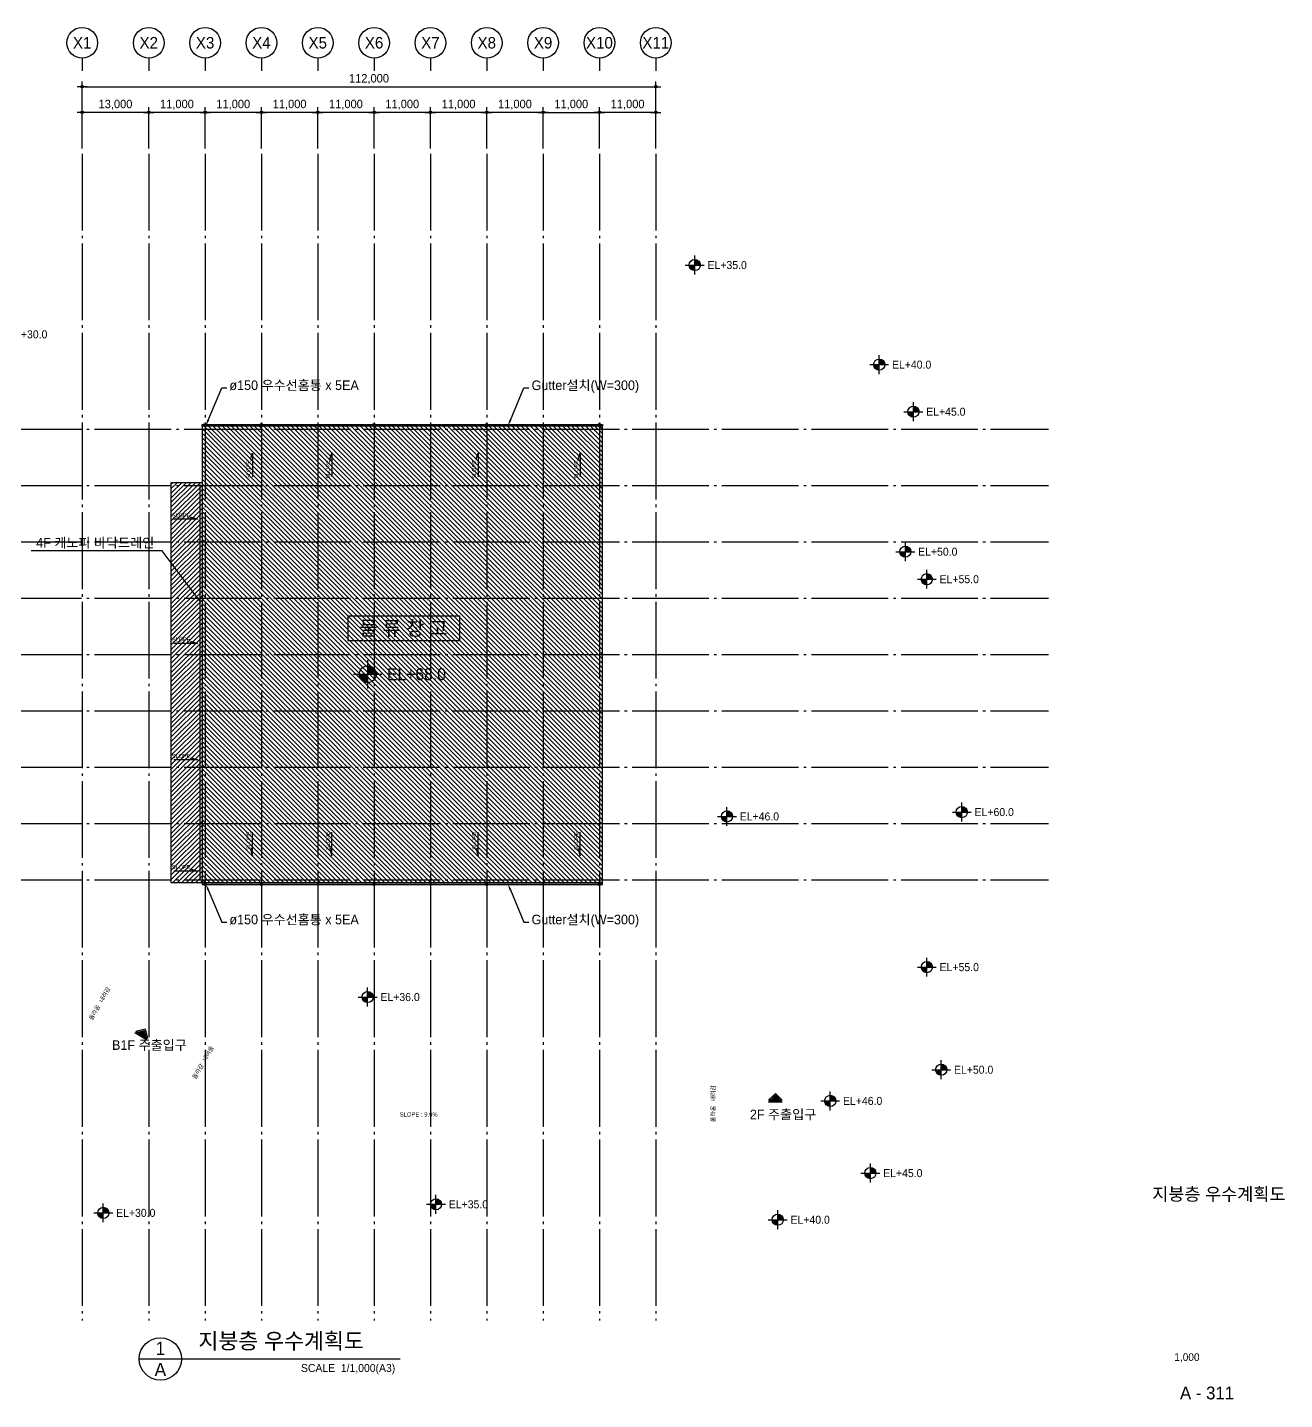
# Model space of a CAD drawing. Header units: millimetres. Extents: x 252222657 to 254795153, y 504225591 to 504550014.
# Drawn here: x 254549682 to 254795153, y 504282078 to 504550014 of the extents above; entities that cross this region are included whole.
import ezdxf
from ezdxf.enums import TextEntityAlignment as Align

# ---------------------------------------------------------------- set-up
doc = ezdxf.new("R2010")
doc.units = ezdxf.units.MM
for name, pattern in [('CEN', [35, 30, -2, 1, -2]), ('DASH', [0.75, 0.5, -0.25]), ('HID', [2.3, 1.5, -0.8]), ('xr-plan-대풍(130620)$0$CEN', [62, 60, -1, 0, -1])]:
    doc.linetypes.add(name, pattern=pattern)
for name, color, linetype in [('0-치수', 2, 'Continuous'), ('2', 4, 'Continuous'), ('4A.TEC CEN', 1, 'CEN'), ('4A.TEC DIM', 7, 'Continuous'), ('4A.TEC FORM-TEXT', 3, 'Continuous'), ('4A.TEC TEXT', 7, 'Continuous'), ('4A.TEC TEXT 1', 3, 'Continuous'), ('4A.TEC TEXT 2', 3, 'Continuous'), ('4A.TEC 심볼', 7, 'Continuous'), ('xr-plan-대풍(130620)$0$CEN', 1, 'xr-plan-대풍(130620)$0$CEN'), ('㈜SE&C TEXT 1', 3, 'Continuous'), ('㈜SE&C 심볼', 7, 'Continuous'), ('사이포닉0', 3, 'Continuous'), ('우수면적', 1, 'Continuous')]:
    doc.layers.add(name, color=color, linetype=linetype)
doc.styles.add('GHS', font='malgun.ttf')
doc.styles.add('SAMOO', font='')
doc.styles.add('나눔고딕', font='')
doc.styles.add('돋움', font='')
doc.styles.add('돋음체', font='')
doc.styles.add('울릉도L', font='')
doc.styles.get('SAMOO').set_extended_font_data('Dotum')
doc.styles.get('나눔고딕').set_extended_font_data('Dotum')
doc.styles.get('돋움').set_extended_font_data('Dotum')
doc.styles.get('돋음체').set_extended_font_data('Dotum')
doc.styles.get('울릉도L').set_extended_font_data('Dotum')
doc.dimstyles.new('DIM_600(외부치수)', dxfattribs={"dimscale": 400, "dimtxt": 3.3, "dimasz": 1, "dimexe": 2, "dimexo": 2, "dimgap": 1, "dimtad": 1, "dimdec": 0, "dimdsep": 46, "dimlunit": 6, "dimtxsty": '나눔고딕', "dimblk1": 'DIMDOT', "dimblk2": 'DIMDOT', "dimsah": 1, "dimcen": 2.5, "dimdle": 1.5, "dimclrd": 8, "dimclre": 8, "dimclrt": 3, "dimadec": 0, "dimazin": 0, "dimtfac": 1, "dimtdec": 0, "dimtix": 1, "dimtmove": 2, "dimatfit": 3, "dimldrblk": 'DIMDOT', "dimfxl": 1, "dimtvp": 1, "dimtolj": 1, "dimtzin": 0, "dimarcsym": 0})

# ---------------------------------------------------------------- blocks, each defined once
blk = doc.blocks.new('DIMDOT')
at = {"color": 0}
blk.add_line((-2, 0), (2, 0), dxfattribs=at)
for radius in [0.5, 0.25]:
    blk.add_circle((0, 0), radius, dxfattribs=at)
blk = doc.blocks.new('*D140')
at = {"layer": '4A.TEC DIM', "color": 8, "lineweight": -2}
for p, q in [((169308, -38163), (169308, -25069)), ((169808, -26069), (280808, -26069)), ((281308, -38163), (281308, -25069))]:
    blk.add_line(p, q, dxfattribs=at)
at = {"layer": 'Defpoints', "color": 0}
for p in [(281308, -26069), (169308, -39163), (281308, -39163)]:
    blk.add_point(p, dxfattribs=at)
at = {"layer": '4A.TEC DIM', "color": 8, "lineweight": -2, "xscale": 500, "yscale": 500, "zscale": 500, "rotation": 180}
blk.add_blockref('DIMDOT', (169308, -26069), dxfattribs=at)
at = {"layer": '4A.TEC DIM', "color": 8, "lineweight": -2, "xscale": 500, "yscale": 500, "zscale": 500}
blk.add_blockref('DIMDOT', (281308, -26069), dxfattribs=at)
at = {"layer": '4A.TEC DIM', "color": 3, "insert": (225308, -24584), "char_height": 1650, "attachment_point": 5, "style": '나눔고딕'}
blk.add_mtext('\\A1;112,000', dxfattribs=at)
blk = doc.blocks.new('ccs122')
at = {"layer": '4A.TEC 심볼'}
blk.add_line((0, 8), (0, 3), dxfattribs=at)
blk.add_circle((0, 14), 6, dxfattribs=at)
at = {"layer": '4A.TEC TEXT 2', "color": 3, "style": 'GHS'}
blk.add_attdef('NO', text='', height=4.5, dxfattribs=at).set_placement((-0.01, 14.02), align=Align.MIDDLE_CENTER)
blk = doc.blocks.new('*D150')
at = {"layer": '4A.TEC DIM', "color": 8, "lineweight": -2}
for p, q in [((169308, -38163), (169308, -30082)), ((181808, -31082), (169808, -31082)), ((182308, -38163), (182308, -30082))]:
    blk.add_line(p, q, dxfattribs=at)
at = {"layer": 'Defpoints', "color": 0}
for p in [(169308, -31082), (169308, -39163), (182308, -39163)]:
    blk.add_point(p, dxfattribs=at)
at = {"layer": '4A.TEC DIM', "color": 8, "lineweight": -2, "xscale": 500, "yscale": 500, "zscale": 500, "rotation": 180}
blk.add_blockref('DIMDOT', (169308, -31082), dxfattribs=at)
at = {"layer": '4A.TEC DIM', "color": 8, "lineweight": -2, "xscale": 500, "yscale": 500, "zscale": 500}
blk.add_blockref('DIMDOT', (182308, -31082), dxfattribs=at)
at = {"layer": '4A.TEC DIM', "color": 3, "insert": (175808, -29597), "char_height": 1650, "attachment_point": 5, "style": '나눔고딕'}
blk.add_mtext('\\A1;13,000', dxfattribs=at)
blk = doc.blocks.new('*D151')
at = {"layer": '4A.TEC DIM', "color": 8, "lineweight": -2}
for p, q in [((182308, -38163), (182308, -30082)), ((192808, -31082), (182808, -31082)), ((193308, -38163), (193308, -30082))]:
    blk.add_line(p, q, dxfattribs=at)
at = {"layer": 'Defpoints', "color": 0}
for p in [(182308, -31082), (182308, -39163), (193308, -39163)]:
    blk.add_point(p, dxfattribs=at)
at = {"layer": '4A.TEC DIM', "color": 8, "lineweight": -2, "xscale": 500, "yscale": 500, "zscale": 500, "rotation": 180}
blk.add_blockref('DIMDOT', (182308, -31082), dxfattribs=at)
at = {"layer": '4A.TEC DIM', "color": 8, "lineweight": -2, "xscale": 500, "yscale": 500, "zscale": 500}
blk.add_blockref('DIMDOT', (193308, -31082), dxfattribs=at)
at = {"layer": '4A.TEC DIM', "color": 3, "insert": (187808, -29597), "char_height": 1650, "attachment_point": 5, "style": '나눔고딕'}
blk.add_mtext('\\A1;11,000', dxfattribs=at)
blk = doc.blocks.new('*D152')
at = {"layer": '4A.TEC DIM', "color": 8, "lineweight": -2}
for p, q in [((193308, -38163), (193308, -30082)), ((203808, -31082), (193808, -31082)), ((204308, -38163), (204308, -30082))]:
    blk.add_line(p, q, dxfattribs=at)
at = {"layer": 'Defpoints', "color": 0}
for p in [(193308, -31082), (193308, -39163), (204308, -39163)]:
    blk.add_point(p, dxfattribs=at)
at = {"layer": '4A.TEC DIM', "color": 8, "lineweight": -2, "xscale": 500, "yscale": 500, "zscale": 500, "rotation": 180}
blk.add_blockref('DIMDOT', (193308, -31082), dxfattribs=at)
at = {"layer": '4A.TEC DIM', "color": 8, "lineweight": -2, "xscale": 500, "yscale": 500, "zscale": 500}
blk.add_blockref('DIMDOT', (204308, -31082), dxfattribs=at)
at = {"layer": '4A.TEC DIM', "color": 3, "insert": (198808, -29597), "char_height": 1650, "attachment_point": 5, "style": '나눔고딕'}
blk.add_mtext('\\A1;11,000', dxfattribs=at)
blk = doc.blocks.new('*D153')
at = {"layer": '4A.TEC DIM', "color": 8, "lineweight": -2}
for p, q in [((204308, -38163), (204308, -30082)), ((214808, -31082), (204808, -31082)), ((215308, -38163), (215308, -30082))]:
    blk.add_line(p, q, dxfattribs=at)
at = {"layer": 'Defpoints', "color": 0}
for p in [(204308, -31082), (204308, -39163), (215308, -39163)]:
    blk.add_point(p, dxfattribs=at)
at = {"layer": '4A.TEC DIM', "color": 8, "lineweight": -2, "xscale": 500, "yscale": 500, "zscale": 500, "rotation": 180}
blk.add_blockref('DIMDOT', (204308, -31082), dxfattribs=at)
at = {"layer": '4A.TEC DIM', "color": 8, "lineweight": -2, "xscale": 500, "yscale": 500, "zscale": 500}
blk.add_blockref('DIMDOT', (215308, -31082), dxfattribs=at)
at = {"layer": '4A.TEC DIM', "color": 3, "insert": (209808, -29597), "char_height": 1650, "attachment_point": 5, "style": '나눔고딕'}
blk.add_mtext('\\A1;11,000', dxfattribs=at)
blk = doc.blocks.new('*D154')
at = {"layer": '4A.TEC DIM', "color": 8, "lineweight": -2}
for p, q in [((215308, -38163), (215308, -30082)), ((225808, -31082), (215808, -31082)), ((226308, -38163), (226308, -30082))]:
    blk.add_line(p, q, dxfattribs=at)
at = {"layer": 'Defpoints', "color": 0}
for p in [(215308, -31082), (215308, -39163), (226308, -39163)]:
    blk.add_point(p, dxfattribs=at)
at = {"layer": '4A.TEC DIM', "color": 8, "lineweight": -2, "xscale": 500, "yscale": 500, "zscale": 500, "rotation": 180}
blk.add_blockref('DIMDOT', (215308, -31082), dxfattribs=at)
at = {"layer": '4A.TEC DIM', "color": 8, "lineweight": -2, "xscale": 500, "yscale": 500, "zscale": 500}
blk.add_blockref('DIMDOT', (226308, -31082), dxfattribs=at)
at = {"layer": '4A.TEC DIM', "color": 3, "insert": (220808, -29597), "char_height": 1650, "attachment_point": 5, "style": '나눔고딕'}
blk.add_mtext('\\A1;11,000', dxfattribs=at)
blk = doc.blocks.new('*D155')
at = {"layer": '4A.TEC DIM', "color": 8, "lineweight": -2}
for p, q in [((226308, -38163), (226308, -30082)), ((236808, -31082), (226808, -31082)), ((237308, -38163), (237308, -30082))]:
    blk.add_line(p, q, dxfattribs=at)
at = {"layer": 'Defpoints', "color": 0}
for p in [(226308, -31082), (226308, -39163), (237308, -39163)]:
    blk.add_point(p, dxfattribs=at)
at = {"layer": '4A.TEC DIM', "color": 8, "lineweight": -2, "xscale": 500, "yscale": 500, "zscale": 500, "rotation": 180}
blk.add_blockref('DIMDOT', (226308, -31082), dxfattribs=at)
at = {"layer": '4A.TEC DIM', "color": 8, "lineweight": -2, "xscale": 500, "yscale": 500, "zscale": 500}
blk.add_blockref('DIMDOT', (237308, -31082), dxfattribs=at)
at = {"layer": '4A.TEC DIM', "color": 3, "insert": (231808, -29597), "char_height": 1650, "attachment_point": 5, "style": '나눔고딕'}
blk.add_mtext('\\A1;11,000', dxfattribs=at)
blk = doc.blocks.new('*D156')
at = {"layer": '4A.TEC DIM', "color": 8, "lineweight": -2}
for p, q in [((237308, -38163), (237308, -30082)), ((247808, -31082), (237808, -31082)), ((248308, -38163), (248308, -30082))]:
    blk.add_line(p, q, dxfattribs=at)
at = {"layer": 'Defpoints', "color": 0}
for p in [(237308, -31082), (237308, -39163), (248308, -39163)]:
    blk.add_point(p, dxfattribs=at)
at = {"layer": '4A.TEC DIM', "color": 8, "lineweight": -2, "xscale": 500, "yscale": 500, "zscale": 500, "rotation": 180}
blk.add_blockref('DIMDOT', (237308, -31082), dxfattribs=at)
at = {"layer": '4A.TEC DIM', "color": 8, "lineweight": -2, "xscale": 500, "yscale": 500, "zscale": 500}
blk.add_blockref('DIMDOT', (248308, -31082), dxfattribs=at)
at = {"layer": '4A.TEC DIM', "color": 3, "insert": (242808, -29597), "char_height": 1650, "attachment_point": 5, "style": '나눔고딕'}
blk.add_mtext('\\A1;11,000', dxfattribs=at)
blk = doc.blocks.new('*D157')
at = {"layer": '4A.TEC DIM', "color": 8, "lineweight": -2}
for p, q in [((248308, -38163), (248308, -30082)), ((258808, -31082), (248808, -31082)), ((259308, -38163), (259308, -30082))]:
    blk.add_line(p, q, dxfattribs=at)
at = {"layer": 'Defpoints', "color": 0}
for p in [(248308, -31082), (248308, -39163), (259308, -39163)]:
    blk.add_point(p, dxfattribs=at)
at = {"layer": '4A.TEC DIM', "color": 8, "lineweight": -2, "xscale": 500, "yscale": 500, "zscale": 500, "rotation": 180}
blk.add_blockref('DIMDOT', (248308, -31082), dxfattribs=at)
at = {"layer": '4A.TEC DIM', "color": 8, "lineweight": -2, "xscale": 500, "yscale": 500, "zscale": 500}
blk.add_blockref('DIMDOT', (259308, -31082), dxfattribs=at)
at = {"layer": '4A.TEC DIM', "color": 3, "insert": (253808, -29597), "char_height": 1650, "attachment_point": 5, "style": '나눔고딕'}
blk.add_mtext('\\A1;11,000', dxfattribs=at)
blk = doc.blocks.new('*D158')
at = {"layer": '4A.TEC DIM', "color": 8, "lineweight": -2}
for p, q in [((270308, -38163), (270308, -30082)), ((280808, -31082), (270808, -31082)), ((281308, -38163), (281308, -30082))]:
    blk.add_line(p, q, dxfattribs=at)
at = {"layer": 'Defpoints', "color": 0}
for p in [(270308, -31082), (270308, -39163), (281308, -39163)]:
    blk.add_point(p, dxfattribs=at)
at = {"layer": '4A.TEC DIM', "color": 8, "lineweight": -2, "xscale": 500, "yscale": 500, "zscale": 500, "rotation": 180}
blk.add_blockref('DIMDOT', (270308, -31082), dxfattribs=at)
at = {"layer": '4A.TEC DIM', "color": 8, "lineweight": -2, "xscale": 500, "yscale": 500, "zscale": 500}
blk.add_blockref('DIMDOT', (281308, -31082), dxfattribs=at)
at = {"layer": '4A.TEC DIM', "color": 3, "insert": (275808, -29597), "char_height": 1650, "attachment_point": 5, "style": '나눔고딕'}
blk.add_mtext('\\A1;11,000', dxfattribs=at)
blk = doc.blocks.new('*D149')
at = {"layer": '4A.TEC DIM', "color": 8, "lineweight": -2}
for p, q in [((259308, -38163), (259308, -30082)), ((259808, -31082), (269808, -31082)), ((270308, -38163), (270308, -30082))]:
    blk.add_line(p, q, dxfattribs=at)
at = {"layer": 'Defpoints', "color": 0}
for p in [(270308, -31082), (259308, -39163), (270308, -39163)]:
    blk.add_point(p, dxfattribs=at)
at = {"layer": '4A.TEC DIM', "color": 8, "lineweight": -2, "xscale": 500, "yscale": 500, "zscale": 500, "rotation": 180}
blk.add_blockref('DIMDOT', (259308, -31082), dxfattribs=at)
at = {"layer": '4A.TEC DIM', "color": 8, "lineweight": -2, "xscale": 500, "yscale": 500, "zscale": 500}
blk.add_blockref('DIMDOT', (270308, -31082), dxfattribs=at)
at = {"layer": '4A.TEC DIM', "color": 3, "insert": (264808, -29597), "char_height": 1650, "attachment_point": 5, "style": '나눔고딕'}
blk.add_mtext('\\A1;11,000', dxfattribs=at)
blk = doc.blocks.new('FL-LEVEL1')
at = {"layer": '4A.TEC 심볼', "linetype": 'ByBlock'}
h = blk.add_hatch(color=256, dxfattribs=at)
h.paths.add_polyline_path([(295, 175), (295, 0), (470, 0, 0.414214)])
h.paths.add_polyline_path([(295, 0), (120, 0, 0.414214), (295, -175)])
for p, q in [((295, -295), (295, 295)), ((0, 0), (590, 0))]:
    blk.add_line(p, q, dxfattribs=at)
blk.add_circle((295, 0), 175, dxfattribs=at)
at = {"layer": '4A.TEC TEXT 2', "color": 3, "linetype": 'ByBlock', "style": 'SAMOO'}
blk.add_attdef('FL', text='', height=250, dxfattribs=at).set_placement((695, 0), align=Align.MIDDLE_LEFT)
blk = doc.blocks.new('dwg9CDF')
at = {"layer": '4A.TEC 심볼', "color": 3, "linetype": 'ByBlock'}
ref = blk.add_blockref('FL-LEVEL1', (287075, -60898, 36666), dxfattribs=dict(at, xscale=6.250000000000405, yscale=6.250000000000405, zscale=6.250000000000405))
ref.add_attrib('FL', 'EL+35.0', dxfattribs={"layer": '4A.TEC TEXT 1', "color": 3, "linetype": 'ByBlock', "height": 1562.5, "style": 'SAMOO'}).set_placement((291419, -60898, 36666), align=Align.MIDDLE_LEFT)
ref = blk.add_blockref('FL-LEVEL1', (150493, -74424, 31666), dxfattribs=dict(at, xscale=6.250000000000405, yscale=6.250000000000405, zscale=6.250000000000405))
ref.add_attrib('FL', 'EL+30.0', dxfattribs={"layer": '4A.TEC TEXT 1', "color": 3, "linetype": 'ByBlock', "height": 1562.5, "style": 'SAMOO'}).set_placement((154837, -74424, 31666), align=Align.MIDDLE_LEFT)
ref = blk.add_blockref('FL-LEVEL1', (323089, -80342, 36666), dxfattribs=dict(at, xscale=6.250000000000405, yscale=6.250000000000405, zscale=6.250000000000405))
ref.add_attrib('FL', 'EL+40.0', dxfattribs={"layer": '4A.TEC TEXT 1', "color": 3, "linetype": 'ByBlock', "height": 1562.5, "style": 'SAMOO'}).set_placement((327433, -80342, 36666), align=Align.MIDDLE_LEFT)
ref = blk.add_blockref('FL-LEVEL1', (329769, -89536, 46666), dxfattribs=dict(at, xscale=6.250000000000405, yscale=6.250000000000405, zscale=6.250000000000405))
ref.add_attrib('FL', 'EL+45.0', dxfattribs={"layer": '4A.TEC TEXT 1', "color": 3, "linetype": 'ByBlock', "height": 1562.5, "style": 'SAMOO'}).set_placement((334113, -89536, 46666), align=Align.MIDDLE_LEFT)
ref = blk.add_blockref('FL-LEVEL1', (328195, -116874, 51666), dxfattribs=dict(at, xscale=6.250000000000405, yscale=6.250000000000405, zscale=6.250000000000405))
ref.add_attrib('FL', 'EL+50.0', dxfattribs={"layer": '4A.TEC TEXT 1', "color": 3, "linetype": 'ByBlock', "height": 1562.5, "style": 'SAMOO'}).set_placement((332539, -116874, 51666), align=Align.MIDDLE_LEFT)
ref = blk.add_blockref('FL-LEVEL1', (332391, -122240, 56666), dxfattribs=dict(at, xscale=6.250000000000405, yscale=6.250000000000405, zscale=6.250000000000405))
ref.add_attrib('FL', 'EL+55.0', dxfattribs={"layer": '4A.TEC TEXT 1', "color": 3, "linetype": 'ByBlock', "height": 1562.5, "style": 'SAMOO'}).set_placement((336735, -122240, 56666), align=Align.MIDDLE_LEFT)
ref = blk.add_blockref('FL-LEVEL1', (339218, -167717, 226666), dxfattribs=dict(at, xscale=6.250000000000405, yscale=6.250000000000405, zscale=6.250000000000405))
ref.add_attrib('FL', 'EL+60.0', dxfattribs={"layer": '4A.TEC TEXT 1', "color": 3, "linetype": 'ByBlock', "height": 1562.5, "style": 'SAMOO'}).set_placement((343562, -167717, 226666), align=Align.MIDDLE_LEFT)
ref = blk.add_blockref('FL-LEVEL1', (332391, -197997, 56666), dxfattribs=dict(at, xscale=6.250000000000405, yscale=6.250000000000405, zscale=6.250000000000405))
ref.add_attrib('FL', 'EL+55.0', dxfattribs={"layer": '4A.TEC TEXT 1', "color": 3, "linetype": 'ByBlock', "height": 1562.5, "style": 'SAMOO'}).set_placement((336735, -197997, 56666), align=Align.MIDDLE_LEFT)
ref = blk.add_blockref('FL-LEVEL1', (335195, -218028, 51666), dxfattribs=dict(at, xscale=6.250000000000405, yscale=6.250000000000405, zscale=6.250000000000405))
ref.add_attrib('FL', 'EL+50.0', dxfattribs={"layer": '4A.TEC TEXT 1', "color": 3, "linetype": 'ByBlock', "height": 1562.5, "style": 'SAMOO'}).set_placement((339539, -218028, 51666), align=Align.MIDDLE_LEFT)
ref = blk.add_blockref('FL-LEVEL1', (321367, -238214, 46666), dxfattribs=dict(at, xscale=6.250000000000405, yscale=6.250000000000405, zscale=6.250000000000405))
ref.add_attrib('FL', 'EL+45.0', dxfattribs={"layer": '4A.TEC TEXT 1', "color": 3, "linetype": 'ByBlock', "height": 1562.5, "style": 'SAMOO'}).set_placement((325711, -238214, 46666), align=Align.MIDDLE_LEFT)
ref = blk.add_blockref('FL-LEVEL1', (236546, -244313, 36666), dxfattribs=dict(at, xscale=6.250000000000405, yscale=6.250000000000405, zscale=6.250000000000405))
ref.add_attrib('FL', 'EL+35.0', dxfattribs={"layer": '4A.TEC TEXT 1', "color": 3, "linetype": 'ByBlock', "height": 1562.5, "style": 'SAMOO'}).set_placement((240890, -244313, 36666), align=Align.MIDDLE_LEFT)
ref = blk.add_blockref('FL-LEVEL1', (171588, -245977, 31666), dxfattribs=dict(at, xscale=6.250000000000405, yscale=6.250000000000405, zscale=6.250000000000405))
ref.add_attrib('FL', 'EL+30.0', dxfattribs={"layer": '4A.TEC TEXT 1', "color": 3, "linetype": 'ByBlock', "height": 1562.5, "style": 'SAMOO'}).set_placement((175932, -245977, 31666), align=Align.MIDDLE_LEFT)
ref = blk.add_blockref('FL-LEVEL1', (303281, -247320, 41666), dxfattribs=dict(at, xscale=6.250000000000405, yscale=6.250000000000405, zscale=6.250000000000405))
ref.add_attrib('FL', 'EL+40.0', dxfattribs={"layer": '4A.TEC TEXT 1', "color": 3, "linetype": 'ByBlock', "height": 1562.5, "style": 'SAMOO'}).set_placement((307625, -247320, 41666), align=Align.MIDDLE_LEFT)
blk = doc.blocks.new('zw$F3B1')
at = {"color": 4}
blk.add_lwpolyline([(333, 33), (333, 333), (33, 333), (33, 33)], close=True, dxfattribs=at)
blk.add_circle((183, 183), 100)
at = {"layer": '4A.TEC 심볼', "color": 6, "linetype": 'DASH', "ltscale": 100, "const_width": 100}
blk.add_lwpolyline([(183, -217, -366.6824829), (187, -217)], format="xyb", dxfattribs=at)
at = {"layer": 'xr-plan-대풍(130620)$0$CEN'}
for p, q in [((0, 183), (366, 183)), ((183, 0), (183, 366))]:
    blk.add_line(p, q, dxfattribs=at)
blk = doc.blocks.new('dwgFD3B')
at = {"layer": '4A.TEC CEN', "color": 250, "ltscale": 500}
for p, q in [((49194.51, -92936.83, -3333.33), (358000, -92936.83, -3333.33)), ((49194.51, -103936.83, -3333.33), (358000, -103936.83, -3333.33)), ((49194.51, -114936.83, -3333.33), (358000, -114936.83, -3333.33)), ((49194.51, -125936.83, -3333.33), (358000, -125936.83, -3333.33)), ((49194.51, -136936.83, -3333.33), (358000, -136936.83, -3333.33)), ((49194.51, -147936.83, -3333.33), (358000, -147936.83, -3333.33)), ((49194.51, -158936.83, -3333.33), (358000, -158936.83, -3333.33)), ((49194.51, -169936.83, -3333.33), (358000, -169936.83, -3333.33)), ((49194.51, -180936.83, -3333.33), (358000, -180936.83, -3333.33))]:
    blk.add_line(p, q, dxfattribs=at)
at = {"layer": '4A.TEC CEN', "color": 250, "ltscale": 500, "elevation": -3333.33}
for points in [[(169307.63, -39163.16), (169307.63, -267000)], [(182307.63, -39163.16), (182307.63, -267000)], [(193307.63, -39163.16), (193307.63, -267000)], [(204307.63, -39163.16), (204307.63, -267000)], [(215307.63, -39163.16), (215307.63, -267000)], [(226307.63, -39163.16), (226307.63, -267000)], [(237307.63, -39163.16), (237307.63, -267000)], [(248307.63, -39163.16), (248307.63, -267000)], [(259307.63, -39163.16), (259307.63, -267000)], [(270307.63, -39163.16), (270307.63, -267000)], [(281307.63, -39163.16), (281307.63, -267000)]]:
    blk.add_lwpolyline(points, dxfattribs=at)
at = {"layer": '4A.TEC 심볼'}
ref = blk.add_blockref('ccs122', (169307.63, -24500.01, 1666.22), dxfattribs=dict(at, xscale=499.9999977496833, yscale=499.9999977496833, zscale=499.9999977496833))
ref.add_attrib('NO', 'X1', dxfattribs={"layer": '0', "color": 3, "height": 2250, "style": '울릉도L'}).set_placement((169304.55, -17491.05, 1666.22), align=Align.MIDDLE_CENTER)
ref = blk.add_blockref('ccs122', (182307.63, -24500.01, -3333.78), dxfattribs=dict(at, xscale=499.9999977496833, yscale=499.9999977496833, zscale=499.9999977496833))
ref.add_attrib('NO', 'X2', dxfattribs={"layer": '0', "color": 3, "height": 2250, "style": '울릉도L'}).set_placement((182304.55, -17491.05, 1666.22), align=Align.MIDDLE_CENTER)
ref = blk.add_blockref('ccs122', (193307.63, -24500.01, -3333.78), dxfattribs=dict(at, xscale=499.9999977496833, yscale=499.9999977496833, zscale=499.9999977496833))
ref.add_attrib('NO', 'X3', dxfattribs={"layer": '0', "color": 3, "height": 2250, "style": '울릉도L'}).set_placement((193304.55, -17491.05, 1666.22), align=Align.MIDDLE_CENTER)
ref = blk.add_blockref('ccs122', (204307.63, -24500.01, -3333.78), dxfattribs=dict(at, xscale=499.9999977496833, yscale=499.9999977496833, zscale=499.9999977496833))
ref.add_attrib('NO', 'X4', dxfattribs={"layer": '0', "color": 3, "height": 2250, "style": '울릉도L'}).set_placement((204304.55, -17491.05, 1666.22), align=Align.MIDDLE_CENTER)
ref = blk.add_blockref('ccs122', (215307.63, -24500.01, -3333.78), dxfattribs=dict(at, xscale=499.9999977496833, yscale=499.9999977496833, zscale=499.9999977496833))
ref.add_attrib('NO', 'X5', dxfattribs={"layer": '0', "color": 3, "height": 2250, "style": '울릉도L'}).set_placement((215304.55, -17491.05, 1666.22), align=Align.MIDDLE_CENTER)
ref = blk.add_blockref('ccs122', (226307.63, -24500.01, -3333.78), dxfattribs=dict(at, xscale=499.9999977496833, yscale=499.9999977496833, zscale=499.9999977496833))
ref.add_attrib('NO', 'X6', dxfattribs={"layer": '0', "color": 3, "height": 2250, "style": '울릉도L'}).set_placement((226304.55, -17491.05, 1666.22), align=Align.MIDDLE_CENTER)
ref = blk.add_blockref('ccs122', (237307.63, -24500, -3333.78), dxfattribs=dict(at, xscale=499.9999977496833, yscale=499.9999977496833, zscale=499.9999977496833))
ref.add_attrib('NO', 'X7', dxfattribs={"layer": '0', "color": 3, "height": 2250, "style": '울릉도L'}).set_placement((237304.55, -17491.04, 1666.22), align=Align.MIDDLE_CENTER)
ref = blk.add_blockref('ccs122', (248307.63, -24500, -3333.78), dxfattribs=dict(at, xscale=499.9999977496833, yscale=499.9999977496833, zscale=499.9999977496833))
ref.add_attrib('NO', 'X8', dxfattribs={"layer": '0', "color": 3, "height": 2250, "style": '울릉도L'}).set_placement((248304.55, -17491.05, 1666.22), align=Align.MIDDLE_CENTER)
ref = blk.add_blockref('ccs122', (259307.63, -24500, -3333.78), dxfattribs=dict(at, xscale=499.9999977496833, yscale=499.9999977496833, zscale=499.9999977496833))
ref.add_attrib('NO', 'X9', dxfattribs={"layer": '0', "color": 3, "height": 2250, "style": '울릉도L'}).set_placement((259304.55, -17491.04, 1666.22), align=Align.MIDDLE_CENTER)
ref = blk.add_blockref('ccs122', (270307.63, -24500.01, -5000), dxfattribs=dict(at, xscale=499.9999977496833, yscale=499.9999977496833, zscale=499.9999977496833))
ref.add_attrib('NO', 'X10', dxfattribs={"layer": '0', "color": 3, "height": 2250, "style": '울릉도L'}).set_placement((270304.55, -17491.05, 1666.22), align=Align.MIDDLE_CENTER)
ref = blk.add_blockref('ccs122', (281307.63, -24500.01, -5000), dxfattribs=dict(at, xscale=499.9999977496833, yscale=499.9999977496833, zscale=499.9999977496833))
ref.add_attrib('NO', 'X11', dxfattribs={"layer": '0', "color": 3, "height": 2250, "style": '울릉도L'}).set_placement((281304.55, -17491.05, 1666.22), align=Align.MIDDLE_CENTER)
at = {"layer": '4A.TEC DIM'}
for base, p1, p2, picture, middle in [((281307.63, -26068.86, 1666.22), (169307.63, -39163.16, 1666.22), (281307.63, -39163.16, -4403.83), '*D140', (225307.63, -24583.79, 1666.22)), ((169307.63, -31081.58, 1666.22), (182307.63, -39163.16, -3333.33), (169307.63, -39163.16, 1666.22), '*D150', (175807.63, -29596.51, 1666.22)), ((182307.63, -31081.58, -3333.78), (193307.63, -39163.16, -3333.78), (182307.63, -39163.16, -3333.78), '*D151', (187807.63, -29596.51, -3333.78)), ((193307.63, -31081.58, -3333.78), (204307.63, -39163.16, -3333.78), (193307.63, -39163.16, -3333.78), '*D152', (198807.63, -29596.51, -3333.78)), ((204307.63, -31081.58, -3333.78), (215307.63, -39163.16, -3333.78), (204307.63, -39163.16, -3333.78), '*D153', (209807.63, -29596.51, -3333.78)), ((215307.63, -31081.58, -3333.78), (226307.63, -39163.16, -3333.78), (215307.63, -39163.16, -3333.78), '*D154', (220807.63, -29596.51, -3333.78)), ((226307.63, -31081.58, -3333.78), (237307.63, -39163.16, -3333.78), (226307.63, -39163.16, -3333.78), '*D155', (231807.63, -29596.51, -3333.78)), ((237307.63, -31081.58, -3333.78), (248307.63, -39163.16, -3333.78), (237307.63, -39163.16, -3333.78), '*D156', (242807.63, -29596.51, -3333.78)), ((248307.63, -31081.58, -3333.78), (259307.63, -39163.16, -3333.78), (248307.63, -39163.16, -3333.78), '*D157', (253807.63, -29596.51, -3333.78)), ((270307.63, -31081.58, -5000), (281307.63, -39163.16, -5000), (270307.63, -39163.16, -5000), '*D158', (275807.63, -29596.51, -5000))]:
    dim = blk.add_linear_dim(base=base, p1=p1, p2=p2, dimstyle='DIM_600(외부치수)', override={"dimscale": 500, "dimdec": 1, "dimblk1": 'DIMDOT', "dimblk2": 'DIMDOT'}, dxfattribs=at)
    dim.commit()
    dim.dimension.update_dxf_attribs({"geometry": picture, "text_midpoint": middle})
dim = blk.add_linear_dim(base=(270307.63, -31081.58, -5000), p1=(259307.63, -39163.16, -5000), p2=(270307.63, -39163.16, -5000), angle=180, dimstyle='DIM_600(외부치수)', override={"dimscale": 500, "dimdec": 1, "dimblk1": 'DIMDOT', "dimblk2": 'DIMDOT'}, dxfattribs=at)
dim.commit()
dim.dimension.update_dxf_attribs({"geometry": '*D149', "text_midpoint": (264807.63, -29596.51, -5000)})

msp = doc.modelspace()

# ---------------------------------------------------------------- hatches: boundary and pattern name
at = {"layer": '4A.TEC 심볼'}
for points in [[(254570664.16, 504353716.18), (254572931.38, 504352308.7), (254572501.51, 504354146.05)], [(254694409.24, 504340161.13), (254695743.53, 504341495.42), (254697077.82, 504340161.13)]]:
    msp.add_hatch(color=256, dxfattribs=at).paths.add_polyline_path(points)
at = {"layer": '우수면적'}
h = msp.add_hatch(dxfattribs=at)
h.set_pattern_fill('ANSI31', color=5, scale=200, angle=90)
h.set_pattern_definition([(135, (255381480.36, 500220157), (-449.01281, -449.01281), [])])
h.paths.add_polyline_path([(254583774.23, 504472177.32), (254583774.23, 504382977.32), (254661974.17, 504382977.32), (254661974.17, 504472177.32)])
h = msp.add_hatch(dxfattribs=at)
h.set_pattern_fill('ANSI31', color=5, scale=200, angle=90)
h.set_pattern_definition([(45, (253864268.04, 500209157), (449.01281, -449.01281), [])])
h.paths.add_polyline_path([(254583774.23, 504382977.32), (254577774.23, 504382977.32), (254577774.23, 504461177.32), (254583774.23, 504461177.32)])

# ---------------------------------------------------------------- linework, layer by layer
at = {"color": 6, "linetype": 'HID', "ltscale": 500, "const_width": 200, "elevation": 99510}
msp.add_lwpolyline([(254583374.23, 504383377.32), (254583374.23, 504460777.32)], dxfattribs=at)
at = {"layer": '0-치수'}
for p, q in [((254576018.75, 504447780.93, -4999.55), (254550389.97, 504447780.93, -4999.55)), ((254583411.24, 504437935.02, -4999.55), (254576018.75, 504447780.93, -4999.55))]:
    msp.add_line(p, q, dxfattribs=at)
at = {"layer": '2', "elevation": -5000}
for points in [[(254583774.23, 504472477.32), (254661974.17, 504472477.32), (254661974.17, 504472177.32), (254583774.23, 504472177.32)], [(254583774.23, 504382677.32), (254661974.17, 504382677.32), (254661974.17, 504382977.32), (254583774.23, 504382977.32)]]:
    msp.add_lwpolyline(points, close=True, dxfattribs=at)
at = {"layer": '4A.TEC 심볼'}
msp.add_line((254571503.32, 504290014.16, 3333.33), (254622468.64, 504290014.16, 3333.33), dxfattribs=at)
msp.add_lwpolyline([(254612327.74, 504435143.17), (254634027.58, 504435143.17), (254634027.58, 504430268.17), (254612327.74, 504430268.17)], close=True, dxfattribs=at)
for points in [[(254572501.51, 504354146.05), (254572931.38, 504352308.7), (254570664.16, 504353716.18), (254572501.51, 504354146.05)], [(254572689.17, 504354448.34), (254573119.05, 504352610.99), (254570851.82, 504354018.47), (254572689.17, 504354448.34)]]:
    msp.add_lwpolyline(points, dxfattribs=at)
at = {"layer": '4A.TEC 심볼', "elevation": -5000}
for points in [[(254695743.53, 504341851.23), (254697077.82, 504340516.94), (254694409.24, 504340516.94), (254695743.53, 504341851.23)], [(254695743.53, 504341495.42), (254697077.82, 504340161.13), (254694409.24, 504340161.13), (254695743.53, 504341495.42)]]:
    msp.add_lwpolyline(points, dxfattribs=at)
at = {"layer": '4A.TEC 심볼'}
msp.add_circle((254575643.32, 504290014.16, 3333.33), 4140, dxfattribs=at)
at = {"layer": '㈜SE&C 심볼'}
for points, elevation in [([(254593604.17, 504465304.68), (254593211.98, 504465696.87), (254593604.17, 504466873.44), (254593604.17, 504462256.25)], 3333.33), ([(254609130.25, 504465304.68), (254608738.06, 504465696.87), (254609130.25, 504466873.44), (254609130.25, 504462256.25)], 3333.33), ([(254637681.13, 504465304.68), (254637288.94, 504465696.87), (254637681.13, 504466873.44), (254637681.13, 504462256.25)], 3333.33), ([(254657605.99, 504465304.68), (254657213.8, 504465696.87), (254657605.99, 504466873.44), (254657605.99, 504462256.25)], 3333.33), ([(254581303.39, 504453972.03), (254581695.58, 504454364.22), (254582872.15, 504453972.03), (254578254.96, 504453972.03)], -1666.22), ([(254581303.39, 504429742.05), (254581695.58, 504430134.24), (254582872.15, 504429742.05), (254578254.96, 504429742.05)], -1666.22), ([(254581303.39, 504406969.52), (254581695.58, 504407361.71), (254582872.15, 504406969.52), (254578254.96, 504406969.52)], -1666.22), ([(254593604.17, 504389849.97), (254593211.98, 504389457.78), (254593604.17, 504388281.21), (254593604.17, 504392898.4)], 3333.33), ([(254609130.25, 504389849.97), (254608738.06, 504389457.78), (254609130.25, 504388281.21), (254609130.25, 504392898.4)], 3333.33), ([(254637681.13, 504389849.97), (254637288.94, 504389457.78), (254637681.13, 504388281.21), (254637681.13, 504392898.4)], 3333.33), ([(254657605.99, 504389849.97), (254657213.8, 504389457.78), (254657605.99, 504388281.21), (254657605.99, 504392898.4)], 3333.33), ([(254581303.39, 504385272.2), (254581695.58, 504385664.39), (254582872.15, 504385272.2), (254578254.96, 504385272.2)], -1666.22)]:
    msp.add_lwpolyline(points, dxfattribs=dict(at, elevation=elevation))
at = {"layer": '사이포닉0', "color": 1, "elevation": -5000}
for points in [[(254584980.74, 504473342.39), (254587613.1, 504479641.27), (254588613.1, 504479641.27)], [(254643983.1, 504473342.39), (254646615.46, 504479641.27), (254647615.46, 504479641.27)], [(254584980.74, 504381610.35), (254587613.1, 504375311.48), (254588613.1, 504375311.48)], [(254643983.1, 504381610.35), (254646615.46, 504375311.48), (254647615.46, 504375311.48)]]:
    msp.add_lwpolyline(points, dxfattribs=at)
at = {"layer": '사이포닉0', "color": 1}
for points in [[(254585172.96, 504473262.06, -5000), (254584498.75, 504472189.06, -5000), (254584788.52, 504473422.72, -5000)], [(254644175.32, 504473262.06, -5000), (254643501.11, 504472189.06, -5000), (254643790.88, 504473422.72, -5000)], [(254585172.96, 504381690.69, -5000), (254584498.75, 504382763.69, -5000), (254584788.52, 504381530.02, -5000)], [(254644175.32, 504381690.69, -5000), (254643501.11, 504382763.69, -5000), (254643790.88, 504381530.02, -5000)]]:
    msp.add_solid(points, dxfattribs=at)
at = {"layer": '우수면적', "color": 2}
for points, elevation in [([(254583774.23, 504382977.32), (254661974.17, 504382977.32), (254661974.17, 504472177.32), (254583774.23, 504472177.32)], -0.45), ([(254583774.23, 504382977.32), (254577774.23, 504382977.32), (254577774.23, 504461177.32), (254583774.23, 504461177.32)], -5000)]:
    msp.add_lwpolyline(points, close=True, dxfattribs=dict(at, elevation=elevation))

# ---------------------------------------------------------------- block references
for name in ['dwgFD3B', 'dwg9CDF']:
    msp.add_blockref(name, (254391066.54, 504564514.16, -1666.67))
at = {"xscale": -1, "rotation": 180.000000000038}
for p in [(254584191.23, 504472510.32, -5000), (254595167.36, 504472510.32, -5000), (254617167.36, 504472510.32, -5000), (254639167.36, 504472510.32, -5000), (254661167.36, 504472510.32, -5000)]:
    msp.add_blockref('zw$F3B1', p, dxfattribs=at)
at = {"rotation": 359.999999999962}
for p in [(254584191.23, 504382644.32, -5000), (254595167.36, 504382644.32, -5000), (254617167.36, 504382644.32, -5000), (254639167.36, 504382644.32, -5000), (254661167.36, 504382644.32, -5000)]:
    msp.add_blockref('zw$F3B1', p, dxfattribs=at)
at = {"layer": '4A.TEC 심볼', "color": 3, "linetype": 'ByBlock'}
ref = msp.add_blockref('FL-LEVEL1', (254613373.16, 504423724.42), dxfattribs=dict(at, xscale=9.375000000000608, yscale=9.375000000000608, zscale=9.375000000000608))
ref.add_attrib('FL', 'EL+68.0', dxfattribs={"layer": '4A.TEC TEXT 1', "color": 3, "linetype": 'ByBlock', "height": 2343.75, "style": 'SAMOO'}).set_placement((254619888.78, 504423724.42), align=Align.MIDDLE_LEFT)
ref = msp.add_blockref('FL-LEVEL1', (254684429.94, 504395943.69), dxfattribs=dict(at, xscale=6.250000000000405, yscale=6.250000000000405, zscale=6.250000000000405))
ref.add_attrib('FL', 'EL+46.0', dxfattribs={"layer": '4A.TEC TEXT 1', "color": 3, "linetype": 'ByBlock', "height": 1562.5, "style": 'SAMOO'}).set_placement((254688773.69, 504395943.69), align=Align.MIDDLE_LEFT)
ref = msp.add_blockref('FL-LEVEL1', (254614268.65, 504360676.67, 5000), dxfattribs=dict(at, xscale=6.250000000000405, yscale=6.250000000000405, zscale=6.250000000000405))
ref.add_attrib('FL', 'EL+36.0', dxfattribs={"layer": '4A.TEC TEXT 1', "color": 3, "linetype": 'ByBlock', "height": 1562.5, "style": 'SAMOO'}).set_placement((254618612.4, 504360676.67, 5000), align=Align.MIDDLE_LEFT)
ref = msp.add_blockref('FL-LEVEL1', (254704586.25, 504340393.75), dxfattribs=dict(at, xscale=6.250000000000405, yscale=6.250000000000405, zscale=6.250000000000405))
ref.add_attrib('FL', 'EL+46.0', dxfattribs={"layer": '4A.TEC TEXT 1', "color": 3, "linetype": 'ByBlock', "height": 1562.5, "style": 'SAMOO'}).set_placement((254708930, 504340393.75), align=Align.MIDDLE_LEFT)

# ---------------------------------------------------------------- texts
at = {"layer": '0-치수', "style": '돋움'}
msp.add_text('4F 케노피 바닥드레인', height=1875, dxfattribs=at).set_placement((254562917.87, 504447886.24, -4999.55), align=Align.BOTTOM_CENTER)
at = {"layer": '4A.TEC FORM-TEXT', "style": '돋움'}
msp.add_text('A - 311', height=2500, dxfattribs=at).set_placement((254780011.16, 504282113.47, 3333.33), align=Align.CENTER)
at = {"layer": '4A.TEC TEXT', "style": '돋움'}
for s, p in [('ø150 우수선홈통 x 5EA', (254589123.84, 504479205.09, -5000)), ('Gutter설치(W=300)', (254648126.2, 504479205.09, -5000)), ('ø150 우수선홈통 x 5EA', (254589123.84, 504374875.3, -5000)), ('Gutter설치(W=300)', (254648126.2, 504374875.3, -5000))]:
    msp.add_text(s, height=1875, dxfattribs=at).set_placement(p)
at = {"layer": '4A.TEC TEXT', "color": 3, "style": '돋음체'}
msp.add_text('물 류 창 고', height=2812.5, dxfattribs=at).set_placement((254623113.91, 504432699.48), align=Align.MIDDLE_CENTER)
at = {"layer": '4A.TEC TEXT', "style": '돋움'}
for s, p in [('B1F 주출입구', (254573487.47, 504351305.86)), ('2F 주출입구', (254697232.55, 504337750.82, -5000))]:
    msp.add_text(s, height=1875, dxfattribs=at).set_placement(p, align=Align.MIDDLE_CENTER)
at = {"layer": '4A.TEC TEXT 2', "style": '나눔고딕'}
for s, height, p in [('지붕층 우수계획도', 2500, (254782320.03, 504320949.11, 3333.33)), ('1,000', 1500, (254776091.31, 504289613.35, 3333.33))]:
    msp.add_text(s, height=height, dxfattribs=at).set_placement(p, align=Align.CENTER)
at = {"layer": '4A.TEC TEXT 2', "color": 3, "style": '나눔고딕'}
msp.add_text('지붕층 우수계획도', height=3105, dxfattribs=at).set_placement((254583072.23, 504291049.16, 3333.33), align=Align.BOTTOM_LEFT)
for s, p in [('1', (254575643.32, 504292084.16, 3333.33)), ('A', (254575643.32, 504287944.16, 3333.33))]:
    msp.add_text(s, height=2587.5, dxfattribs=at).set_placement(p, align=Align.MIDDLE)
msp.add_text('SCALE  1/1,000(A3)', height=1552.5, dxfattribs=at).set_placement((254621496.61, 504286997.77, 3333.33), align=Align.BOTTOM_RIGHT)
at = {"layer": '㈜SE&C TEXT 1', "style": '돋움'}
for p in [(254593211.98, 504461892.49, 3333.33), (254608738.06, 504461892.49, 3333.33), (254637288.94, 504461892.49, 3333.33), (254657213.8, 504461892.49, 3333.33), (254593211.98, 504389409.42), (254608738.06, 504389409.42), (254637288.94, 504389409.42), (254657213.8, 504389409.42)]:
    msp.add_text('SLOPE ', height=784.382, rotation=90, dxfattribs=at).set_placement(p)
for p in [(254577891.2, 504454364.22, -4999.55), (254577891.2, 504430134.24, -4999.55), (254577891.2, 504407361.71, -4999.55), (254577891.2, 504385664.39, -4999.55)]:
    msp.add_text('SLOPE ', height=784.382, dxfattribs=at).set_placement(p)
at = {"layer": '㈜SE&C TEXT 1', "style": '나눔고딕'}
for s, rotation, p in [('내려감', 60.1734145, (254564753.62, 504361143.62, -6667.12)), ('올라옴', 60.1734145, (254562769.73, 504357670.27, -5000.45)), ('내려옴', 60.1734145, (254584943.88, 504349633.36, -1666.67)), ('올라감', 60.1734145, (254582960, 504346160)), ('내려감', 90, (254683564.17, 504341863.82, -10000)), ('올라옴', 90, (254683564.17, 504337863.82, -10000))]:
    msp.add_text(s, height=833.333, rotation=rotation, dxfattribs=at).set_placement(p, align=Align.MIDDLE_CENTER)
msp.add_text('SLOPE : 9.9%', height=833.3333, dxfattribs=at).set_placement((254626073.42, 504337751.26, -5000.45), align=Align.MIDDLE_CENTER)

doc.saveas('drawing.dxf')
